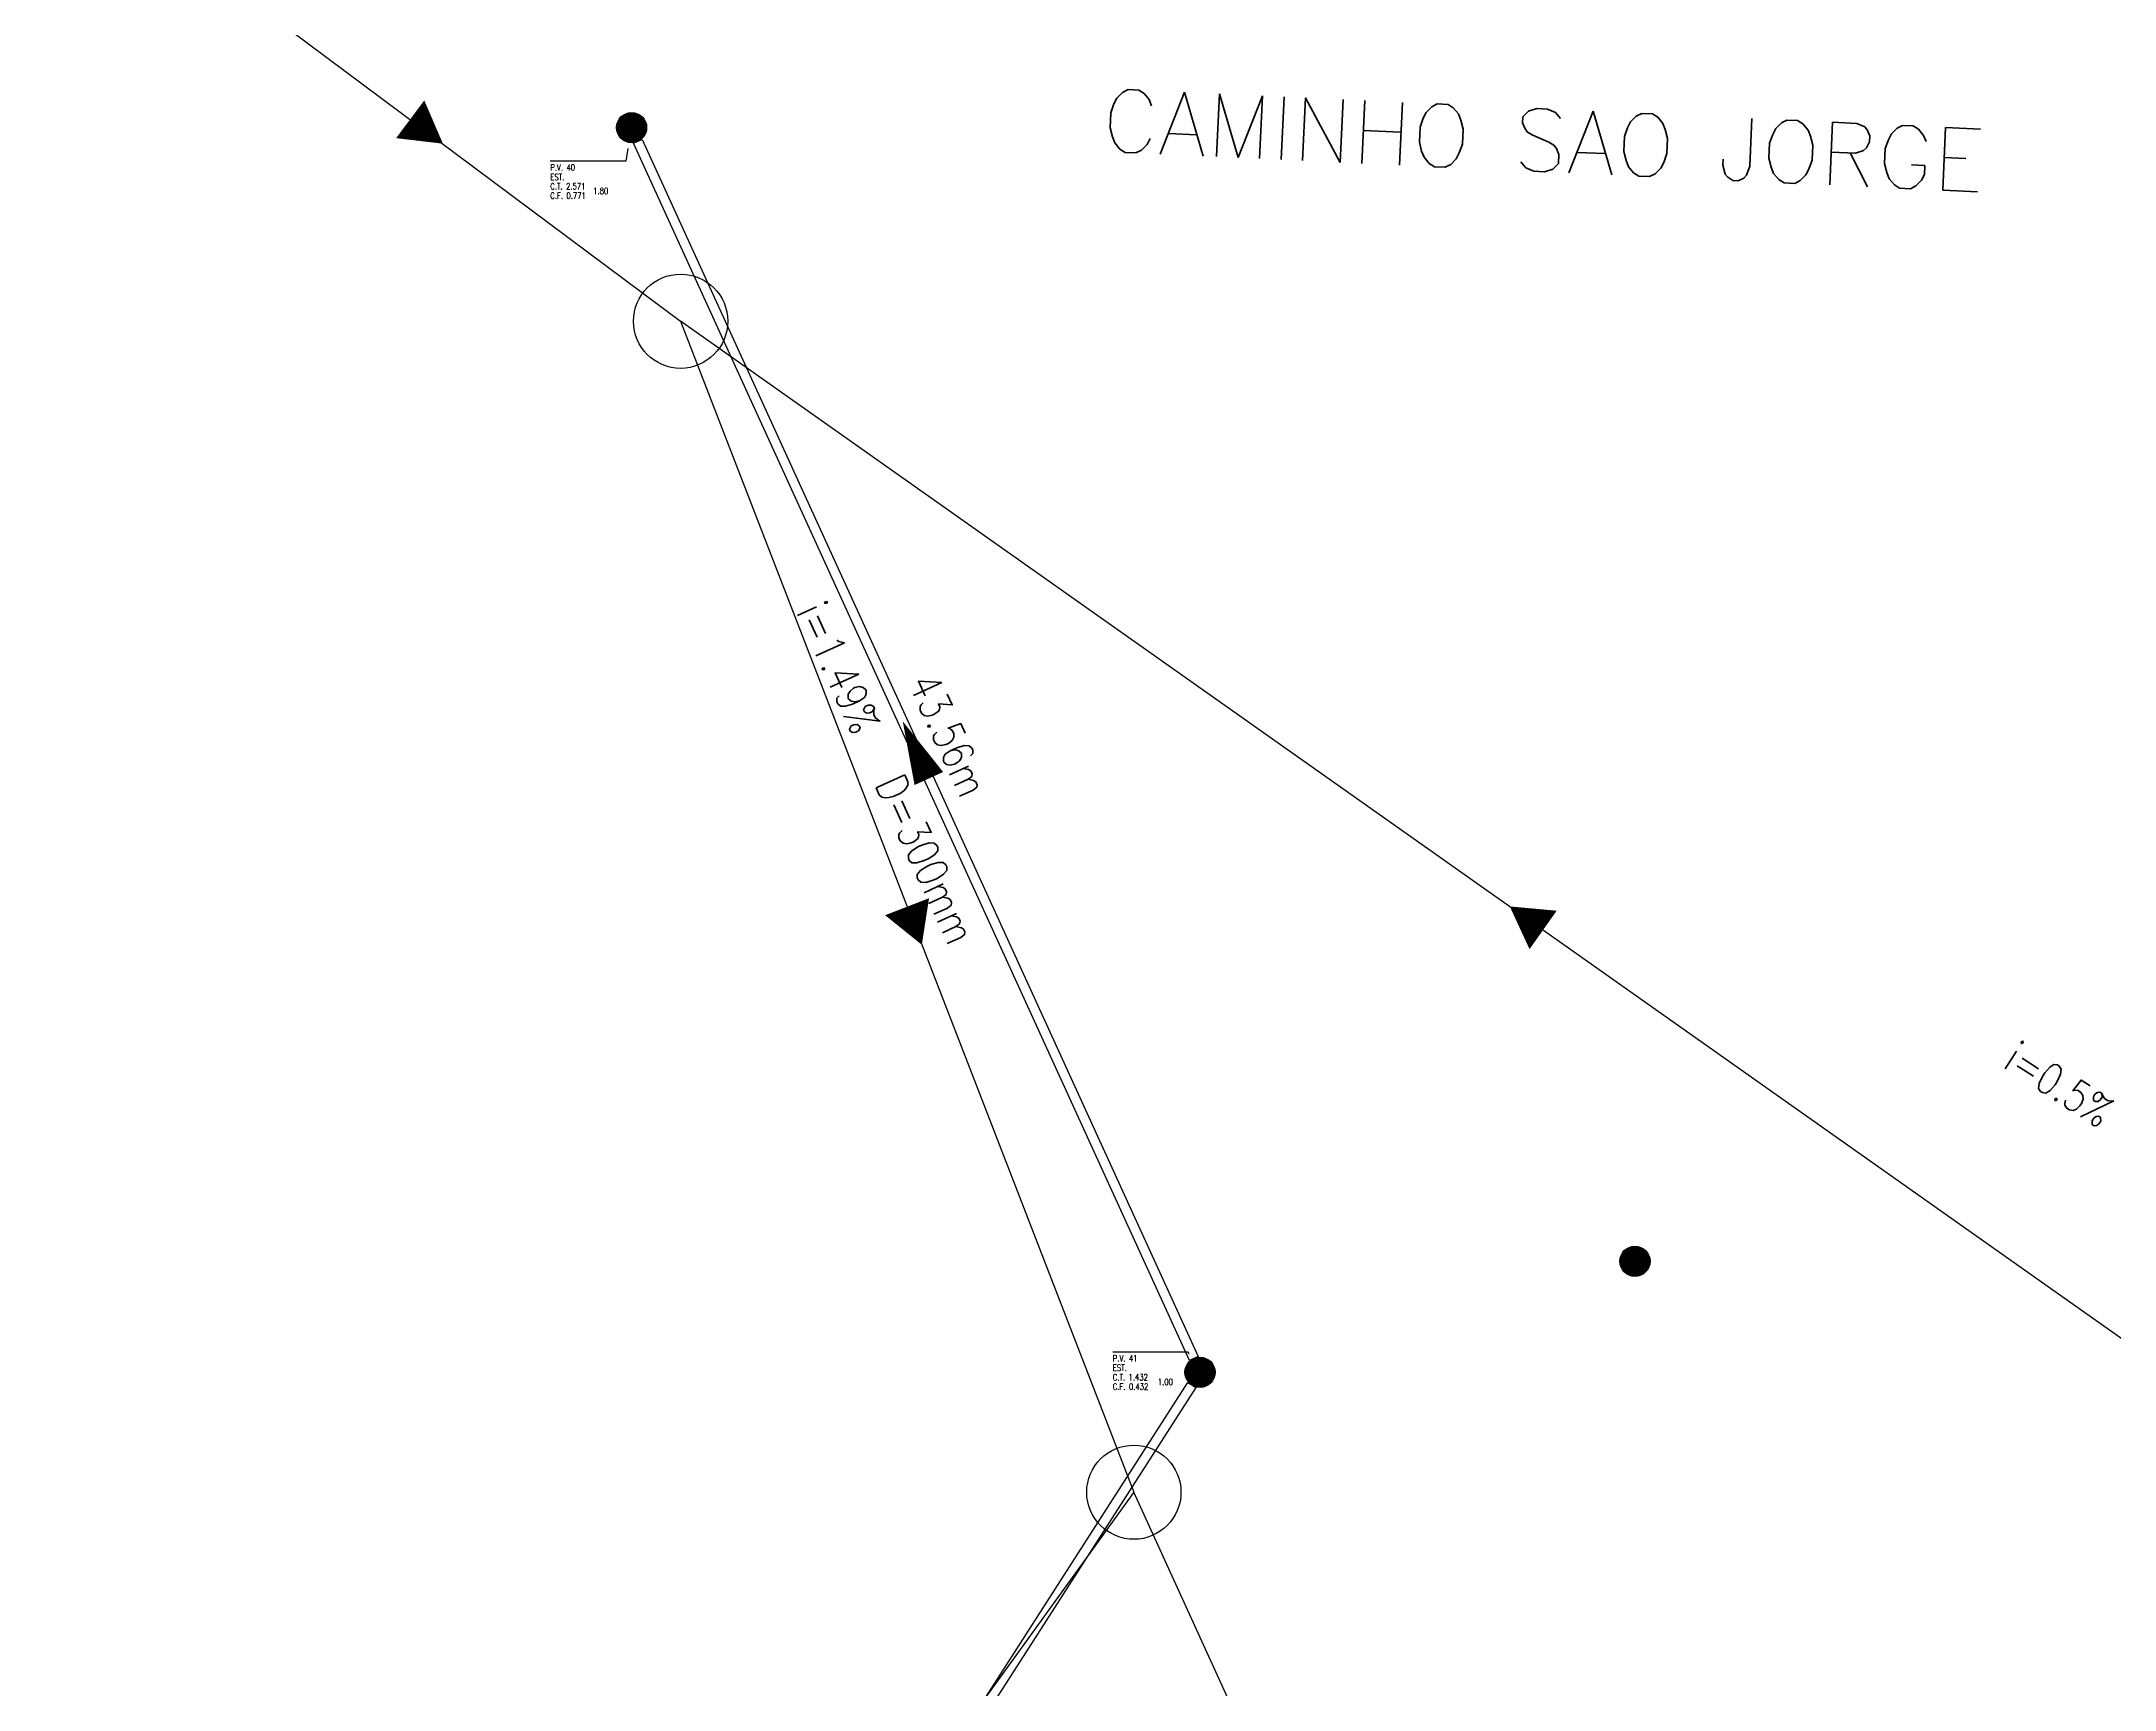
# Model space of a CAD drawing. Extents: x -289 to 361868, y -200 to 7352041.
# Drawn here: x 361157.6 to 361223.6, y 7351649.9 to 7351702.4 of the extents above; entities that cross this region are included whole.
import ezdxf
from ezdxf.enums import TextEntityAlignment as Align

# ---------------------------------------------------------------- set-up
doc = ezdxf.new("R2010")
doc.units = 0
for name, color, linetype in [('ESGOTO', 7, 'Continuous'), ('PONTOS-CAIXAS_U', 1, 'Continuous'), ('PS_IND_COMPRIMENTO', 7, 'Continuous'), ('PS_IND_DIAMETRO', 7, 'Continuous'), ('PS_IND_FLUXO', 3, 'Continuous'), ('PS_IND_INCLINACAO', 7, 'Continuous'), ('PS_PONTOS_IDENTIFICACAO_LIN', 7, 'Continuous'), ('PS_PONTOS_IDENTIFICACAO_TXT', 7, 'Continuous'), ('TUBO_PVC', 1, 'Continuous'), ('TXT-LOGRAD', 3, 'Continuous')]:
    doc.layers.add(name, color=color, linetype=linetype)
doc.styles.add('ROMANS', font='ROMANS.shx', dxfattribs={"height": 2})
doc.styles.add('SABESP', font='ROMANS.shx', dxfattribs={"height": 2})

# ---------------------------------------------------------------- blocks, each defined once
blk = doc.blocks.new('DGE001A')
at = {"color": 0}
blk.add_lwpolyline([(0, 0, 1.5, 0, 0), (1.299, 0, 0, 0, 0)], format="xyseb", dxfattribs=at)
blk = doc.blocks.new('DGE012A')
at = {"color": 0}
blk.add_circle((0, 0), 1.5, dxfattribs=at)
blk.add_point((0, 0), dxfattribs=at)
blk = doc.blocks.new('*U3297', base_point=(9690.446, 9362.01))
at = {"const_width": 0.24, "flags": 128}
blk.add_lwpolyline([(9690.326, 9362.01, 1), (9690.566, 9362.01, 1)], format="xyb", close=True, dxfattribs=at)
blk.add_circle((9690.446, 9362.01), 0.24)
blk = doc.blocks.new('*U3303', base_point=(9690.446, 9362.01))
at = {"const_width": 0.24, "flags": 128}
blk.add_lwpolyline([(9690.326, 9362.01, 1), (9690.566, 9362.01, 1)], format="xyb", close=True, dxfattribs=at)
blk.add_circle((9690.446, 9362.01), 0.24)
blk = doc.blocks.new('*U3304', base_point=(9690.446, 9362.01))
at = {"const_width": 0.24, "flags": 128}
blk.add_lwpolyline([(9690.326, 9362.01, 1), (9690.566, 9362.01, 1)], format="xyb", close=True, dxfattribs=at)
blk.add_circle((9690.446, 9362.01), 0.24)

msp = doc.modelspace()

# ---------------------------------------------------------------- linework, layer by layer
at = {"layer": 'ESGOTO', "color": 3}
for points in [[(361160.743, 7351706.359), (361177.973, 7351693.509)], [(361177.973, 7351693.509), (361192.403, 7351656.229)], [(361232.893, 7351654.739), (361177.973, 7351693.509)], [(361192.403, 7351656.229), (361157.623, 7351608.089)], [(361214.183, 7351608.519), (361192.403, 7351656.229)]]:
    msp.add_lwpolyline(points, dxfattribs=at)
at = {"layer": 'PS_IND_FLUXO'}
msp.add_lwpolyline([(361185.876, 7351678.951, 1, 0, 0), (361185.045, 7351680.77, 0, 0, 0)], format="xyseb", dxfattribs=at)
at = {"layer": 'PS_PONTOS_IDENTIFICACAO_LIN', "linetype": 'Continuous'}
for points in [[(361176.294, 7351699.003), (361176.224, 7351698.604), (361173.824, 7351698.604)], [(361194.165, 7351660.633), (361194.132, 7351660.69), (361191.732, 7351660.69)]]:
    msp.add_lwpolyline(points, dxfattribs=at)
at = {"layer": 'TUBO_PVC'}
for points in [[(361176.611, 7351699.237), (361176.747, 7351699.299), (361194.447, 7351660.546), (361194.31, 7351660.484), (361194.174, 7351660.422), (361176.474, 7351699.174)], [(361194.251, 7351659.644), (361194.377, 7351659.563), (361171.046, 7351623.222), (361170.92, 7351623.303), (361170.794, 7351623.384), (361194.124, 7351659.725)]]:
    msp.add_lwpolyline(points, close=True, dxfattribs=at)

# ---------------------------------------------------------------- block references
at = {"layer": 'ESGOTO', "color": 2}
for name, p, rotation in [('DGE001A', (361169.363, 7351699.939), 323.282928552), ('DGE012A', (361177.973, 7351693.509), 291.1599752119999), ('DGE001A', (361185.183, 7351674.869), 291.160692382), ('DGE001A', (361205.433, 7351674.129), 144.78308217), ('DGE012A', (361192.403, 7351656.229), 114.53709211)]:
    msp.add_blockref(name, p, dxfattribs=dict(at, rotation=rotation))
at = {"layer": 'PONTOS-CAIXAS_U', "xscale": 2, "yscale": 2, "zscale": 2}
for name, p in [('*U3303', (361176.411, 7351699.673)), ('*U3297', (361208.357, 7351663.581)), ('*U3304', (361194.51, 7351660.047))]:
    msp.add_blockref(name, p, dxfattribs=at)

# ---------------------------------------------------------------- texts
at = {"layer": 'PS_IND_COMPRIMENTO', "style": 'ROMANS', "width": 0.8}
msp.add_text('43.56m', height=1, rotation=294.54753, dxfattribs=at).set_placement((361186.507, 7351680.338), align=Align.MIDDLE_CENTER)
at = {"layer": 'PS_IND_DIAMETRO', "style": 'ROMANS', "width": 0.8}
msp.add_text('D=300mm', height=1, rotation=294.54753, dxfattribs=at).set_placement((361185.785, 7351676.381), align=Align.MIDDLE_CENTER)
at = {"layer": 'PS_IND_INCLINACAO', "style": 'ROMANS', "width": 0.8}
for s, rotation, p in [('i=1.49%', 294.54753, (361183.002, 7351682.475)), ('i=0.5%', 327.36783, (361221.859, 7351669.207))]:
    msp.add_text(s, height=1, rotation=rotation, dxfattribs=at).set_placement(p, align=Align.MIDDLE_CENTER)
at = {"layer": 'PS_PONTOS_IDENTIFICACAO_TXT', "style": 'ROMANS', "width": 0.8}
for s, p in [('P.V. 40', (361173.824, 7351698.304)), ('EST. ', (361173.824, 7351698.004)), ('C.T. 2.571', (361173.824, 7351697.704)), ('C.F. 0.771', (361173.824, 7351697.404)), ('1.80', (361175.19, 7351697.554)), ('P.V. 41', (361191.732, 7351660.39)), ('C.T. 1.432', (361191.732, 7351659.79)), ('EST. ', (361191.732, 7351660.09)), ('C.F. 0.432', (361191.732, 7351659.49)), ('1.00', (361193.166, 7351659.64))]:
    msp.add_text(s, height=0.2, dxfattribs=at).set_placement(p)
at = {"layer": 'TXT-LOGRAD', "style": 'SABESP'}
msp.add_text('CAMINHO SAO JORGE', height=2, rotation=-2.64699, dxfattribs=at).set_placement((361205.443, 7351699.269), align=Align.MIDDLE_CENTER)

doc.saveas('drawing.dxf')
